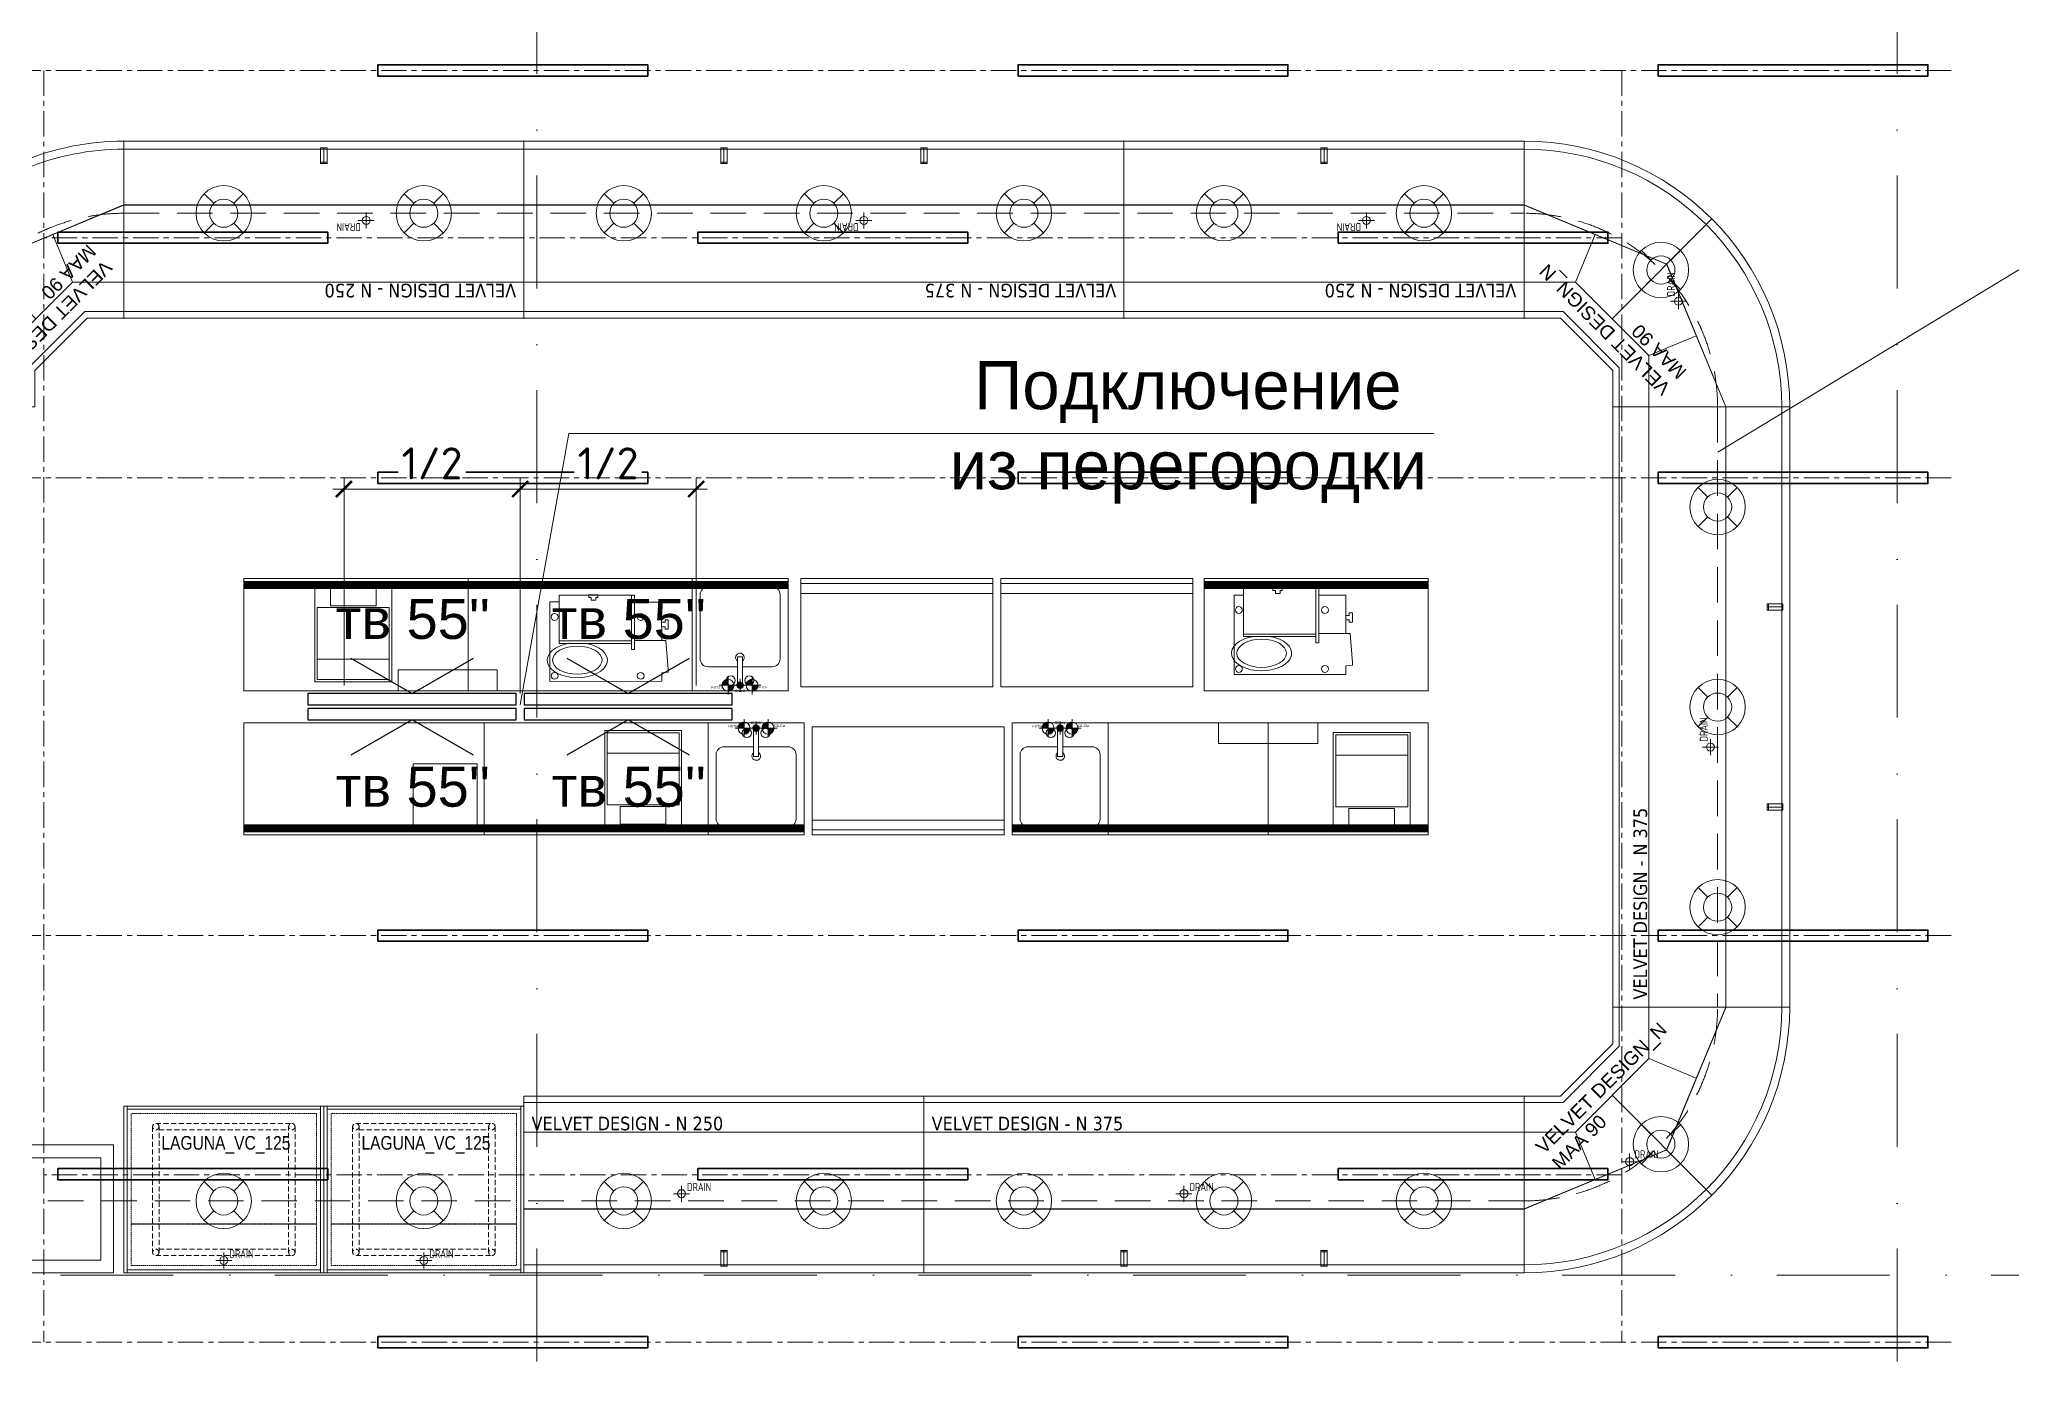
# Model space of a CAD drawing. Header units: millimetres. Extents: x -164867 to 807677, y -316775 to 513985.
# Drawn here: x 260930 to 273254, y 482922 to 491181 of the extents above; entities that cross this region are included whole.
import ezdxf
from ezdxf.enums import TextEntityAlignment as Align

# ---------------------------------------------------------------- set-up
doc = ezdxf.new("R2010")
doc.units = ezdxf.units.MM
for name, pattern in [('CENTER', [50.8, 31.75, -6.35, 6.35, -6.35]), ('CENTER2', [28.575, 19.05, -3.175, 3.175, -3.175]), ('DASHED2', [9.525, 6.35, -3.175]), ('EVENDASH', [0.25, 0.125, -0.125]), ('HIDDEN2', [4.7625, 3.175, -1.5875]), ('А_Штрихпунктирная', [1340.555525, 705.555534, -352.777767, 0, -282.222223])]:
    doc.linetypes.add(name, pattern=pattern)
doc.layers.get('Defpoints').update_dxf_attribs({"color": 140})
for name, color, linetype, lineweight in [('00_asys', 7, 'CENTER2', 13), ('Details', 7, 'Continuous', 20), ('EL LOTKI', 202, 'Continuous', 18), ('Freezing', 5, 'Continuous', 30), ('INT_2_Sviesa_SAB_BURBULAI', 1, 'Continuous', 18), ('INT_2_Sviesa_SAB_LED JUOSTOS', 1, 'Continuous', 18), ('INT_2_Sviesa_SAB_MEDINES LUBOS', 1, 'Continuous', 35), ('INT_2_Sviesa_SAB_PROZEKTORIAI', 1, 'Continuous', 18), ('INT_TV', 5, 'Continuous', 13), ('Santechnika', 122, 'Continuous', 0), ('TECHNO', 7, 'Continuous', 15)]:
    doc.layers.add(name, color=color, linetype=linetype, lineweight=lineweight)
for name, color, linetype in [('Annotation', 5, 'Continuous'), ('elux3d-200-3d', 1, 'Continuous'), ('elux3d-hidden-3D', 4, 'Continuous')]:
    doc.layers.add(name, color=color, linetype=linetype)
doc.styles.add('ISOCPEUR', font='isocpeur.ttf')
doc.styles.add('Main_style', font='isocpeur.ttf', dxfattribs={"width": 0.8})
doc.styles.add('RomanS', font='romans.shx')
doc.styles.get("Standard").update_dxf_attribs({"font": 'arial.ttf'})
doc.styles.add('стиль1', font='arial.ttf')
doc.dimstyles.new('SAB_int_100', dxfattribs={"dimtxt": 200, "dimasz": 100, "dimexe": 70, "dimexo": 70, "dimgap": 60, "dimtad": 1, "dimdec": 1, "dimrnd": 5, "dimtxsty": 'ISOCPEUR', "dimblk": 'ARCHTICK', "dimcen": 20, "dimdle": 70, "dimadec": 0, "dimazin": 0, "dimtfac": 1, "dimtdec": 1, "dimtmove": 1, "dimatfit": 2, "dimfxl": 1, "dimtfill": 1, "dimarcsym": 0})

# ---------------------------------------------------------------- blocks, each defined once
blk = doc.blocks.new('98_мойка- тумба')
at = {"layer": 'Details', "lineweight": 0}
for p, q in [((32519, 13700), (33119, 13700)), ((32519, 13700), (33119, 13700)), ((32519, 13000), (32519, 13700)), ((33119, 13700), (33119, 13000)), ((32835, 13666), (32803, 13666)), ((32803, 13666), (32803, 13489)), ((32835, 13489), (32835, 13666)), ((32569, 13100), (32569, 13500)), ((32619, 13550), (32803, 13550)), ((32803, 13489), (32835, 13489)), ((32835, 13550), (33019, 13550)), ((33069, 13500), (33069, 13100)), ((33119, 13000), (32519, 13000)), ((33019, 13050), (32619, 13050))]:
    blk.add_line(p, q, dxfattribs=at)
for centre, start, end in [((32619, 13500), 90, 180), ((33019, 13500), 0, 90), ((32619, 13100), 180, 270), ((33019, 13100), 270, 0)]:
    blk.add_arc(centre, 50, start, end, dxfattribs=at)
for centre, major_axis, start_param, end_param in [((32761, 13636), (20.3, 20.3), 4.712389, 10.995574), ((32878, 13636), (20.3, 20.3), 4.712389, 10.995574), ((32820, 13492), (18.9, 18.9), 1.474931, 6.485096)]:
    blk.add_ellipse(centre, major_axis=major_axis, ratio=1, start_param=start_param, end_param=end_param, dxfattribs=at)
at = {"layer": 'Santechnika', "color": 1, "lineweight": 0}
for p, q in [((32707, 13668), (32743, 13704)), ((32707, 13672), (32739, 13703)), ((32708, 13676), (32734, 13703)), ((32709, 13666), (32744, 13702)), ((32710, 13682), (32729, 13701)), ((32712, 13666), (32744, 13698)), ((32716, 13666), (32744, 13695)), ((32719, 13666), (32744, 13691)), ((32723, 13666), (32744, 13688)), ((32726, 13666), (32744, 13684)), ((32730, 13666), (32744, 13680)), ((32744, 13723), (32744, 13610)), ((32688, 13666), (32800, 13666)), ((32734, 13666), (32744, 13677)), ((32737, 13666), (32744, 13673)), ((32741, 13666), (32744, 13670)), ((32744, 13631), (32780, 13666)), ((32744, 13634), (32776, 13666)), ((32744, 13638), (32772, 13666)), ((32744, 13642), (32769, 13666)), ((32744, 13645), (32765, 13666)), ((32744, 13649), (32762, 13666)), ((32744, 13652), (32758, 13666)), ((32744, 13656), (32755, 13666)), ((32744, 13659), (32751, 13666)), ((32744, 13663), (32748, 13666)), ((32746, 13629), (32782, 13665)), ((32749, 13629), (32781, 13661)), ((32754, 13630), (32780, 13657)), ((32759, 13632), (32778, 13651))]:
    blk.add_line(p, q, dxfattribs=at)
at = {"layer": 'Santechnika', "color": 251, "lineweight": 0}
for p, q in [((32799, 13663), (32823, 13686)), ((32799, 13663), (32823, 13686)), ((32799, 13663), (32822, 13686)), ((32799, 13663), (32822, 13686)), ((32799, 13663), (32822, 13686)), ((32799, 13664), (32822, 13686)), ((32799, 13664), (32822, 13686)), ((32799, 13664), (32821, 13686)), ((32799, 13664), (32821, 13686)), ((32799, 13664), (32821, 13686)), ((32799, 13665), (32821, 13686)), ((32799, 13665), (32821, 13686)), ((32799, 13665), (32820, 13686)), ((32799, 13665), (32820, 13686)), ((32799, 13666), (32820, 13686)), ((32799, 13666), (32820, 13686)), ((32799, 13666), (32820, 13686)), ((32799, 13666), (32819, 13686)), ((32799, 13666), (32819, 13686)), ((32799, 13667), (32819, 13686)), ((32799, 13667), (32819, 13686)), ((32799, 13667), (32818, 13686)), ((32799, 13667), (32818, 13686)), ((32799, 13668), (32818, 13686)), ((32799, 13668), (32818, 13686)), ((32799, 13668), (32817, 13686)), ((32799, 13668), (32817, 13686)), ((32799, 13669), (32817, 13686)), ((32799, 13669), (32817, 13686)), ((32799, 13669), (32816, 13686)), ((32799, 13669), (32816, 13686)), ((32799, 13670), (32816, 13686)), ((32799, 13670), (32816, 13686)), ((32800, 13661), (32825, 13686)), ((32800, 13661), (32825, 13686)), ((32800, 13661), (32824, 13686)), ((32800, 13661), (32824, 13686)), ((32800, 13661), (32824, 13686)), ((32800, 13662), (32824, 13686)), ((32800, 13662), (32824, 13686)), ((32800, 13662), (32824, 13686)), ((32800, 13662), (32823, 13686)), ((32800, 13662), (32823, 13686)), ((32800, 13662), (32823, 13686)), ((32800, 13670), (32815, 13686)), ((32800, 13670), (32815, 13686)), ((32800, 13671), (32815, 13686)), ((32800, 13671), (32814, 13686)), ((32800, 13671), (32814, 13686)), ((32800, 13672), (32814, 13686)), ((32800, 13672), (32814, 13686)), ((32800, 13659), (32826, 13685)), ((32800, 13659), (32826, 13685)), ((32800, 13659), (32826, 13685)), ((32800, 13660), (32826, 13685)), ((32800, 13660), (32826, 13685)), ((32800, 13660), (32825, 13685)), ((32800, 13660), (32825, 13685)), ((32800, 13660), (32825, 13685)), ((32800, 13661), (32825, 13685)), ((32800, 13672), (32813, 13685)), ((32800, 13673), (32813, 13685)), ((32800, 13673), (32813, 13685)), ((32800, 13673), (32812, 13685)), ((32801, 13658), (32827, 13685)), ((32801, 13658), (32827, 13685)), ((32801, 13658), (32827, 13685)), ((32801, 13659), (32827, 13685)), ((32801, 13659), (32827, 13685)), ((32801, 13659), (32827, 13685)), ((32801, 13659), (32826, 13685)), ((32801, 13674), (32812, 13685)), ((32801, 13674), (32811, 13685)), ((32801, 13674), (32811, 13685)), ((32801, 13657), (32828, 13684)), ((32801, 13657), (32828, 13684)), ((32801, 13657), (32828, 13684)), ((32801, 13657), (32828, 13684)), ((32801, 13658), (32828, 13684)), ((32801, 13658), (32828, 13684)), ((32801, 13658), (32828, 13684)), ((32801, 13675), (32811, 13684)), ((32801, 13675), (32810, 13684)), ((32801, 13676), (32810, 13684)), ((32802, 13656), (32829, 13684)), ((32802, 13656), (32829, 13684)), ((32802, 13656), (32829, 13684)), ((32802, 13657), (32829, 13684)), ((32802, 13657), (32829, 13684)), ((32802, 13657), (32829, 13684)), ((32802, 13676), (32809, 13684)), ((32802, 13655), (32830, 13683)), ((32802, 13655), (32830, 13683)), ((32802, 13656), (32830, 13683)), ((32802, 13656), (32830, 13683)), ((32802, 13656), (32830, 13683)), ((32802, 13656), (32829, 13683)), ((32802, 13677), (32809, 13683)), ((32802, 13677), (32808, 13683)), ((32803, 13655), (32831, 13683)), ((32803, 13655), (32831, 13683)), ((32803, 13655), (32831, 13683)), ((32803, 13655), (32830, 13683)), ((32803, 13655), (32830, 13683)), ((32803, 13678), (32807, 13683)), ((32803, 13654), (32832, 13682)), ((32803, 13654), (32831, 13682)), ((32803, 13654), (32831, 13682)), ((32803, 13654), (32831, 13682)), ((32803, 13654), (32831, 13682)), ((32803, 13655), (32831, 13682)), ((32804, 13653), (32832, 13682)), ((32804, 13654), (32832, 13682)), ((32804, 13654), (32832, 13682)), ((32804, 13654), (32832, 13682)), ((32804, 13679), (32806, 13682)), ((32804, 13653), (32833, 13681)), ((32804, 13653), (32833, 13681)), ((32804, 13653), (32832, 13681)), ((32804, 13653), (32832, 13681)), ((32804, 13653), (32832, 13681)), ((32805, 13652), (32833, 13681)), ((32805, 13652), (32833, 13681)), ((32805, 13653), (32833, 13681)), ((32805, 13653), (32833, 13681)), ((32805, 13652), (32833, 13680)), ((32805, 13652), (32833, 13680)), ((32805, 13652), (32833, 13680)), ((32805, 13652), (32834, 13680)), ((32805, 13652), (32834, 13680)), ((32806, 13652), (32834, 13680)), ((32806, 13652), (32834, 13680)), ((32806, 13651), (32834, 13680)), ((32806, 13651), (32834, 13680)), ((32806, 13651), (32834, 13679)), ((32806, 13651), (32834, 13679)), ((32819, 13706), (32819, 13626)), ((32779, 13666), (32859, 13666)), ((32806, 13651), (32834, 13679)), ((32806, 13651), (32835, 13679)), ((32806, 13651), (32835, 13679)), ((32807, 13651), (32835, 13679)), ((32807, 13651), (32835, 13679)), ((32807, 13651), (32835, 13679)), ((32807, 13650), (32835, 13678)), ((32807, 13650), (32835, 13678)), ((32807, 13650), (32835, 13678)), ((32807, 13650), (32835, 13678)), ((32808, 13650), (32835, 13678)), ((32808, 13650), (32836, 13678)), ((32808, 13650), (32836, 13678)), ((32808, 13650), (32836, 13678)), ((32808, 13650), (32836, 13677)), ((32808, 13650), (32836, 13677)), ((32808, 13650), (32836, 13677)), ((32808, 13649), (32836, 13677)), ((32809, 13649), (32836, 13677)), ((32809, 13649), (32836, 13677)), ((32809, 13649), (32836, 13677)), ((32809, 13649), (32836, 13676)), ((32809, 13649), (32836, 13676)), ((32809, 13649), (32837, 13676)), ((32809, 13649), (32837, 13676)), ((32810, 13649), (32837, 13676)), ((32810, 13649), (32837, 13676)), ((32810, 13649), (32837, 13676)), ((32810, 13649), (32837, 13675)), ((32810, 13648), (32837, 13675)), ((32810, 13648), (32837, 13675)), ((32810, 13648), (32837, 13675)), ((32811, 13648), (32837, 13675)), ((32811, 13648), (32837, 13675)), ((32811, 13648), (32837, 13675)), ((32811, 13648), (32837, 13674)), ((32811, 13648), (32838, 13674)), ((32811, 13648), (32838, 13674)), ((32812, 13648), (32838, 13674)), ((32812, 13648), (32838, 13674)), ((32812, 13648), (32838, 13674)), ((32812, 13648), (32838, 13673)), ((32812, 13648), (32838, 13673)), ((32812, 13647), (32838, 13673)), ((32813, 13647), (32838, 13673)), ((32813, 13647), (32838, 13673)), ((32813, 13647), (32838, 13673)), ((32813, 13647), (32838, 13672)), ((32813, 13647), (32838, 13672)), ((32813, 13647), (32838, 13672)), ((32814, 13647), (32838, 13672)), ((32814, 13647), (32838, 13672)), ((32814, 13647), (32838, 13672)), ((32814, 13647), (32838, 13671)), ((32814, 13647), (32839, 13671)), ((32814, 13647), (32839, 13671)), ((32815, 13647), (32839, 13671)), ((32815, 13647), (32839, 13671)), ((32815, 13647), (32839, 13670)), ((32815, 13647), (32839, 13670)), ((32815, 13647), (32839, 13670)), ((32816, 13647), (32839, 13670)), ((32816, 13647), (32839, 13670)), ((32816, 13647), (32839, 13670)), ((32816, 13647), (32839, 13669)), ((32816, 13647), (32839, 13669)), ((32817, 13646), (32839, 13669)), ((32817, 13646), (32839, 13669)), ((32817, 13646), (32839, 13669)), ((32817, 13646), (32839, 13668)), ((32817, 13646), (32839, 13668)), ((32818, 13646), (32839, 13668)), ((32818, 13646), (32839, 13668)), ((32818, 13646), (32839, 13668)), ((32818, 13646), (32839, 13667)), ((32818, 13646), (32839, 13667)), ((32819, 13646), (32839, 13667)), ((32819, 13646), (32839, 13667)), ((32819, 13646), (32839, 13666)), ((32819, 13646), (32839, 13666)), ((32819, 13646), (32839, 13666)), ((32820, 13646), (32839, 13666)), ((32820, 13646), (32839, 13666)), ((32820, 13646), (32839, 13665)), ((32820, 13646), (32839, 13665)), ((32821, 13646), (32839, 13665)), ((32821, 13646), (32839, 13665)), ((32821, 13646), (32839, 13664)), ((32821, 13646), (32839, 13664)), ((32822, 13646), (32839, 13664)), ((32822, 13647), (32839, 13664)), ((32822, 13647), (32839, 13663)), ((32822, 13647), (32839, 13663)), ((32823, 13647), (32839, 13663)), ((32823, 13647), (32839, 13662)), ((32823, 13647), (32839, 13662)), ((32824, 13647), (32839, 13662)), ((32824, 13647), (32839, 13662)), ((32824, 13647), (32839, 13661)), ((32824, 13647), (32838, 13661)), ((32825, 13647), (32838, 13661)), ((32825, 13647), (32838, 13660)), ((32825, 13647), (32838, 13660)), ((32826, 13647), (32838, 13660)), ((32826, 13648), (32838, 13659)), ((32827, 13648), (32838, 13659)), ((32827, 13648), (32838, 13659)), ((32827, 13648), (32837, 13658)), ((32828, 13648), (32837, 13658)), ((32828, 13648), (32837, 13657)), ((32829, 13649), (32837, 13657)), ((32829, 13649), (32837, 13656)), ((32830, 13649), (32836, 13656)), ((32830, 13650), (32836, 13655)), ((32831, 13650), (32835, 13654))]:
    blk.add_line(p, q, dxfattribs=at)
at = {"layer": 'Santechnika', "color": 5, "lineweight": 0}
for p, q in [((32857, 13668), (32893, 13704)), ((32857, 13672), (32889, 13703)), ((32858, 13676), (32884, 13703)), ((32859, 13666), (32894, 13702)), ((32860, 13682), (32879, 13701)), ((32862, 13666), (32894, 13698)), ((32866, 13666), (32894, 13695)), ((32869, 13666), (32894, 13691)), ((32873, 13666), (32894, 13688)), ((32876, 13666), (32894, 13684)), ((32880, 13666), (32894, 13680)), ((32894, 13723), (32894, 13610)), ((32838, 13666), (32950, 13666)), ((32884, 13666), (32894, 13677)), ((32887, 13666), (32894, 13673)), ((32891, 13666), (32894, 13670)), ((32894, 13631), (32930, 13666)), ((32894, 13634), (32926, 13666)), ((32894, 13638), (32922, 13666)), ((32894, 13642), (32919, 13666)), ((32894, 13645), (32915, 13666)), ((32894, 13649), (32912, 13666)), ((32894, 13652), (32908, 13666)), ((32894, 13656), (32905, 13666)), ((32894, 13659), (32901, 13666)), ((32894, 13663), (32898, 13666)), ((32896, 13629), (32932, 13665)), ((32899, 13629), (32931, 13661)), ((32904, 13630), (32930, 13657)), ((32909, 13632), (32928, 13651))]:
    blk.add_line(p, q, dxfattribs=at)
at = {"layer": 'Santechnika', "color": 1, "lineweight": 0}
blk.add_circle((32744, 13666), 37.5, dxfattribs=at)
at = {"layer": 'Santechnika', "color": 5, "lineweight": 0}
blk.add_circle((32894, 13666), 37.5, dxfattribs=at)
at = {"layer": 'Santechnika', "color": 251, "lineweight": 0}
blk.add_ellipse((32819, 13666), major_axis=(14.1, 14.1), ratio=1, start_param=5.497787, end_param=11.780972, dxfattribs=at)
at = {"layer": 'Santechnika', "color": 1, "lineweight": 0, "style": 'RomanS'}
blk.add_text('HOTW', height=15, dxfattribs=at).set_placement((32646, 13671))
at = {"layer": 'Santechnika', "color": 251, "lineweight": 0, "style": 'RomanS'}
blk.add_text('DRAIN', height=15, dxfattribs=at).set_placement((32788, 13693))
at = {"layer": 'Santechnika', "color": 5, "lineweight": 0, "style": 'RomanS'}
blk.add_text('COLDW', height=15, dxfattribs=at).set_placement((32931, 13673))
blk = doc.blocks.new('1-floor_Tehnology_2011-07-12$0$kaupiklis')
at = {"lineweight": 0, "ltscale": 200}
for p, q in [((282270, 543152), (281595, 543152)), ((281595, 543152), (281595, 541952)), ((281626, 541952), (281626, 543152)), ((281687, 543152), (281687, 541952)), ((282270, 541952), (282270, 543152)), ((281595, 541952), (282270, 541952)), ((282270, 541952), (281595, 541952))]:
    blk.add_line(p, q, dxfattribs=at)
blk = doc.blocks.new('36__горячий стол NW-460')
at = {"transparency": 33554669}
blk.add_lwpolyline([(4267, 1012), (4267, 1012), (4267, 1612), (3787, 1612), (3787, 1012), (4267, 1012)], dxfattribs=at)
for points in [[(4252, 1597), (4252, 1469), (3802, 1469), (3802, 1597)], [(4252, 1469), (4252, 1147), (3802, 1147), (3802, 1469)], [(4169, 1137), (3884, 1137), (3884, 1027), (4169, 1027)]]:
    blk.add_lwpolyline(points, close=True, dxfattribs=at)
blk = doc.blocks.new('44__слайсер MIRRA 300 CE Prof')
at = {"transparency": 33554669}
for p, q in [((2447, 1969), (2488, 1973)), ((2488, 2026), (3187, 2027)), ((2488, 1973), (2488, 2026)), ((3187, 2027), (3187, 1943)), ((2447, 1952), (2447, 1969)), ((2462, 1771), (2447, 1952)), ((3187, 1940), (3187, 1530)), ((2488, 1771), (2462, 1771)), ((2488, 1771), (2659, 1771)), ((2488, 1612), (2488, 1771)), ((2658, 1487), (2658, 1828)), ((2658, 1828), (2677, 1828)), ((2677, 1828), (2677, 1487)), ((3129, 1789), (2677, 1789)), ((2677, 1774), (3129, 1774)), ((3129, 1487), (3129, 1789)), ((2447, 1642), (2447, 1700)), ((2447, 1700), (2467, 1700)), ((2467, 1642), (2447, 1642)), ((2467, 1700), (2467, 1686)), ((2467, 1686), (2486, 1686)), ((2486, 1657), (2467, 1657)), ((2467, 1657), (2467, 1642)), ((2488, 1531), (2488, 1612)), ((2658, 1531), (2488, 1531)), ((2658, 1487), (2658, 1531)), ((3129, 1487), (2658, 1487)), ((3129, 1487), (2658, 1487)), ((2886, 1486), (2886, 1502)), ((2886, 1502), (2900, 1502)), ((2944, 1486), (2886, 1486)), ((2900, 1502), (2900, 1520)), ((2900, 1520), (2929, 1520)), ((2929, 1520), (2929, 1502)), ((2929, 1502), (2944, 1502)), ((2944, 1502), (2944, 1486)), ((3187, 1530), (3129, 1530)), ((3129, 1530), (3129, 1487))]:
    blk.add_line(p, q, dxfattribs=at)
for centre in [(2619, 1992), (3157, 1992), (2619, 1624), (3157, 1624)]:
    blk.add_circle(centre, 21.3, dxfattribs=at)
blk.add_ellipse((3015, 1894), major_axis=(-188, 0), ratio=0.58205, start_param=1.842112, end_param=7.588457, dxfattribs=at)
blk.add_ellipse((3015, 1894), major_axis=(-155, 0), ratio=0.567117, dxfattribs=at)
at = {"layer": 'elux3d-200-3d', "lineweight": 0, "transparency": 33554669, "invisible_edges": 15}
blk.add_3dface([(3187, 2018, 973), (2923, 2018, 973), (2923, 2000, 1118), (3187, 2000, 1118)], dxfattribs=at)
at = {"layer": 'elux3d-hidden-3D', "lineweight": 0, "transparency": 33554669, "invisible_edges": 15}
for points in [[(3029, 1811, 1049), (3087, 1818, 1060), (3002, 2008, 1377), (2489, 1969, 1313)], [(3002, 1991, 1387), (3015, 1772, 1023), (2504, 1771, 1021), (2489, 1952, 1323)], [(3087, 1818, 1060), (3138, 1834, 1087), (3061, 2005, 1372), (3002, 2008, 1377)], [(3015, 1772, 1023), (3029, 1794, 1059), (3061, 1988, 1382), (3002, 1991, 1387)], [(3029, 1794, 1059), (3087, 1801, 1070), (3117, 1976, 1362), (3061, 1988, 1382)], [(3138, 1834, 1087), (3178, 1857, 1126), (3117, 1993, 1352), (3061, 2005, 1372)], [(3117, 1976, 1362), (3087, 1801, 1070), (3138, 1817, 1097), (3162, 1956, 1328)], [(3178, 1857, 1126), (3201, 1885, 1173), (3162, 1973, 1318), (3117, 1993, 1352)], [(3201, 1885, 1173), (3206, 1916, 1224), (3193, 1946, 1274), (3162, 1973, 1318)], [(2504, 1788, 1011), (3015, 1789, 1013), (3029, 1811, 1049), (2489, 1969, 1313)], [(3131, 1936, 1310), (3152, 1945, 1325), (3109, 1964, 1356), (3095, 1952, 1337)], [(3180, 1920, 1284), (3156, 1915, 1275), (3131, 1936, 1310), (3152, 1945, 1325)], [(3138, 1817, 1097), (3162, 1956, 1328), (3193, 1929, 1284), (3178, 1840, 1136)], [(3144, 1844, 1158), (3166, 1837, 1146), (3188, 1864, 1190), (3162, 1867, 1195)], [(3166, 1891, 1236), (3193, 1892, 1237), (3180, 1920, 1284), (3156, 1915, 1275)], [(3188, 1864, 1190), (3162, 1867, 1195), (3166, 1891, 1236), (3193, 1892, 1237)], [(3193, 1929, 1284), (3178, 1840, 1136), (3201, 1868, 1183), (3206, 1899, 1234)], [(2698, 1828, 1139), (2717, 1828, 1139), (2717, 1569, 1295), (2698, 1569, 1295)], [(2698, 1774, 1049), (3130, 1774, 1049), (3130, 1515, 1204), (2698, 1515, 1204)], [(2698, 1767, 1037), (3130, 1767, 1037), (3130, 1508, 1193), (2698, 1508, 1193)], [(3072, 1813, 1106), (3082, 1801, 1085), (3130, 1815, 1110), (3113, 1826, 1127)], [(3130, 1815, 1110), (3113, 1826, 1127), (3144, 1844, 1158), (3166, 1837, 1146)]]:
    blk.add_3dface(points, dxfattribs=at)
blk = doc.blocks.new('VELVET_DES.N_90')
at = {"color": 0, "linetype": 'Continuous', "lineweight": 0}
for p, q in [((0, 0), (228, 0)), ((0, -40), (244, -40)), ((0, -225), (321, -225))]:
    blk.add_line(p, q, dxfattribs=at)
for points in [[(0, -705), (891, -336), (1260, 555)], [(1, -707), (892, -337), (1262, 554)], [(555, 555), (1660, 555)], [(555, 555), (555, 327)], [(595, 555), (595, 311)], [(780, 555), (780, 234)], [(555, 327), (228, 0)], [(595, 311), (244, -40)], [(780, 234), (321, -225)], [(780, 234), (1076, 111)], [(0, 0), (0, -1105)], [(550, 5), (1174, -619)], [(321, -225), (444, -521)]]:
    blk.add_lwpolyline(points, dxfattribs=at)
for radius in [1660, 1610]:
    blk.add_arc((0, 555), radius, 270, 0, dxfattribs=at)
at = {"layer": 'Santechnika'}
for p, q in [((660, -360), (660, -460)), ((710, -410), (610, -410))]:
    blk.add_line(p, q, dxfattribs=at)
at = {"layer": 'Santechnika', "lineweight": 0}
blk.add_circle((660, -410), 25, dxfattribs=at)
at = {"layer": 'Annotation', "color": 1, "lineweight": 0, "insert": (65, -307), "char_height": 85, "width": 2008.13, "attachment_point": 1, "rotation": 45}
blk.add_mtext('VELVET DESIGN_N \\PMAA 90', dxfattribs=at)
at = {"layer": 'Santechnika', "lineweight": 0, "style": 'Main_style', "width": 0.8}
blk.add_text('DRAIN', height=50, dxfattribs=at).set_placement((766, -364), align=Align.MIDDLE)
blk = doc.blocks.new('VELVET_DES. N_375')
at = {"color": 0, "linetype": 'Continuous', "lineweight": 0}
for p, q in [((0, -40), (3750, -40)), ((0, -225), (3750, -225)), ((0, -705), (3750, -705)), ((0, -707), (3750, -707)), ((0, -1055), (3750, -1055))]:
    blk.add_line(p, q, dxfattribs=at)
for points in [[(0, 0), (3750, 0), (3750, -1105), (0, -1105)], [(1230, -965), (1250, -965), (1250, -973), (1230, -973)], [(1230, -973), (1250, -973), (1250, -1055), (1230, -1055)], [(1250, -965), (1270, -965), (1270, -973), (1250, -973)], [(1250, -973), (1270, -973), (1270, -1055), (1250, -1055)], [(2480, -965), (2500, -965), (2500, -973), (2480, -973)], [(2480, -973), (2500, -973), (2500, -1055), (2480, -1055)], [(2500, -965), (2520, -965), (2520, -973), (2500, -973)], [(2500, -973), (2520, -973), (2520, -1055), (2500, -1055)], [(1230, -1055), (1250, -1055), (1250, -1063), (1230, -1063)], [(1250, -1055), (1270, -1055), (1270, -1063), (1250, -1063)], [(2480, -1055), (2500, -1055), (2500, -1063), (2480, -1063)], [(2500, -1055), (2520, -1055), (2520, -1063), (2500, -1063)]]:
    blk.add_lwpolyline(points, close=True, dxfattribs=at)
at = {"layer": 'Santechnika', "lineweight": 0}
for p, q in [((1675, -610), (1575, -610)), ((1625, -560), (1625, -660))]:
    blk.add_line(p, q, dxfattribs=at)
blk.add_circle((1625, -610), 25, dxfattribs=at)
at = {"layer": 'Annotation', "color": 1, "lineweight": 0, "insert": (48, -129), "char_height": 85, "width": 2008.13, "attachment_point": 1}
blk.add_mtext('{\\fTahoma|b0|i0|c204|p34;VELVET DESIGN - N 375}', dxfattribs=at)
at = {"layer": 'Santechnika', "lineweight": 0, "style": 'Main_style', "width": 0.8}
blk.add_text('DRAIN', height=50, dxfattribs=at).set_placement((1735, -568), align=Align.MIDDLE)
blk = doc.blocks.new('VELVET_DES. N_250')
at = {"color": 0, "linetype": 'Continuous', "lineweight": 0}
for p, q in [((0, -40), (2500, -40)), ((0, -225), (2500, -225)), ((0, -705), (2500, -705)), ((0, -707), (2500, -707)), ((0, -1055), (2500, -1055))]:
    blk.add_line(p, q, dxfattribs=at)
for points in [[(0, 0), (2500, 0), (2500, -1105), (0, -1105)], [(1230, -965), (1250, -965), (1250, -973), (1230, -973)], [(1230, -973), (1250, -973), (1250, -1055), (1230, -1055)], [(1250, -965), (1270, -965), (1270, -973), (1250, -973)], [(1250, -973), (1270, -973), (1270, -1055), (1250, -1055)], [(1230, -1055), (1250, -1055), (1250, -1063), (1230, -1063)], [(1250, -1055), (1270, -1055), (1270, -1063), (1250, -1063)]]:
    blk.add_lwpolyline(points, close=True, dxfattribs=at)
at = {"layer": 'Santechnika', "lineweight": 0}
for p, q in [((1035, -610), (935, -610)), ((985, -560), (985, -660))]:
    blk.add_line(p, q, dxfattribs=at)
blk.add_circle((985, -610), 25, dxfattribs=at)
at = {"layer": 'Annotation', "color": 1, "lineweight": 0, "insert": (48, -129), "char_height": 85, "width": 2008.13, "attachment_point": 1}
blk.add_mtext('{\\fTahoma|b0|i0|c204|p34;VELVET DESIGN - N 250}', dxfattribs=at)
at = {"layer": 'Santechnika', "lineweight": 0, "style": 'Main_style', "width": 0.8}
blk.add_text('DRAIN', height=50, dxfattribs=at).set_placement((1095, -568), align=Align.MIDDLE)
blk = doc.blocks.new('LAGUNA_VC_125')
at = {"color": 0, "linetype": 'Continuous', "lineweight": 0}
for points in [[(0, 0), (1250, 0), (1250, -1042), (0, -1042)], [(20, 0), (0, 0), (0, -1042), (20, -1042)], [(20, 0), (20, -20), (1230, -20), (1230, 0)], [(1250, 0), (1230, 0), (1230, -1042), (1250, -1042)], [(20, -1022), (20, -1042), (1230, -1042), (1230, -1022)]]:
    blk.add_lwpolyline(points, close=True, dxfattribs=at)
at = {"linetype": 'DASHED2', "lineweight": 0, "ltscale": 0.02}
blk.add_lwpolyline([(46, -46), (1204, -46), (1204, -996), (46, -996)], close=True, dxfattribs=at)
at = {"color": 254, "linetype": 'DASHED2', "lineweight": 0, "ltscale": 5}
for points in [[(200, -108), (1050, -108)], [(180, -128), (180, -914)], [(220, -914), (220, -128)], [(220, -148), (1030, -148)], [(1030, -914), (1030, -128)], [(1070, -128), (1070, -914)], [(200, -934), (1050, -934)], [(220, -894), (1030, -894)]]:
    blk.add_lwpolyline(points, dxfattribs=at)
at = {"linetype": 'DASHED2', "lineweight": 0, "ltscale": 0.1}
for points in [[(50, -735), (1200, -735)], [(50, -737), (1200, -737)]]:
    blk.add_lwpolyline(points, dxfattribs=at)
at = {"color": 254, "linetype": 'DASHED2', "lineweight": 0, "ltscale": 5}
for centre in [(200, -128), (1050, -128), (200, -914), (1050, -914)]:
    blk.add_circle(centre, 20, dxfattribs=at)
at = {"layer": 'Santechnika', "lineweight": 0}
for p, q in [((675, -964), (575, -964)), ((625, -914), (625, -1014))]:
    blk.add_line(p, q, dxfattribs=at)
blk.add_circle((625, -964), 25, dxfattribs=at)
at = {"layer": 'Annotation', "color": 1, "lineweight": 0, "insert": (235, -187), "char_height": 85, "width": 2008.13, "attachment_point": 1}
blk.add_mtext('{\\fTechnic|b0|i0|c2|p2;LAGUNA_VC_125}', dxfattribs=at)
at = {"layer": 'Santechnika', "lineweight": 0, "style": 'Main_style', "width": 0.8}
blk.add_text('DRAIN', height=50, dxfattribs=at).set_placement((735, -922), align=Align.MIDDLE)
blk = doc.blocks.new('TECHNOLOGIJA Garmatnaya')
at = {"layer": 'TECHNO', "transparency": 33554687, "flags": 128}
for points in [[(16570, 29850), (15170, 29850), (15170, 29150), (16570, 29150)], [(17970, 29850), (16570, 29850), (16570, 29150), (17970, 29150)], [(22570, 29850), (21170, 29850), (21170, 29150), (22570, 29150)], [(15170, 28250), (16670, 28250), (16670, 28950), (15170, 28950)], [(16670, 28250), (18070, 28250), (18070, 28950), (16670, 28950)], [(20570, 28250), (21570, 28250), (21570, 28950), (20570, 28950)], [(21570, 28250), (22570, 28250), (22570, 28950), (21570, 28950)]]:
    blk.add_lwpolyline(points, close=True, dxfattribs=at)
at = {"layer": 'TECHNO', "transparency": 33554687}
for points in [[(16133, 29150), (16753, 29150), (16753, 29280), (16133, 29280), (16133, 29150)], [(21260, 28820), (21880, 28820), (21880, 28950), (21260, 28950), (21260, 28820)]]:
    blk.add_lwpolyline(points, dxfattribs=at)
for points in [[(16628, 28694), (16628, 28294), (16228, 28294), (16228, 28694)], [(14355, 26313), (12756, 26313), (12756, 25513), (14355, 25513)], [(14275, 26233), (12836, 26233), (12836, 25593), (14275, 25593)]]:
    blk.add_lwpolyline(points, close=True, dxfattribs=at)
at = {"layer": 'Freezing', "transparency": 33554669}
for p, xscale, rotation in [((561802, 311445), -1.00000000000001, 90), ((563052, 311445), -1.00000000000001, 90), ((-523232, -253345), -1, 270)]:
    blk.add_blockref('1-floor_Tehnology_2011-07-12$0$kaupiklis', p, dxfattribs=dict(at, xscale=xscale, rotation=rotation))
at = {"layer": 'TECHNO', "transparency": 33554687}
for name, p, rotation in [('VELVET_DES.N_90', (14419, 31478), 180), ('VELVET_DES. N_250', (16919, 31478), 180), ('VELVET_DES. N_375', (20669, 31478), 180), ('VELVET_DES. N_250', (23169, 31478), 180), ('VELVET_DES.N_90', (23724, 30923), 90), ('VELVET_DES. N_375', (23724, 27173), 90), ('98_мойка- тумба', (51089, 42850), 180), ('36__горячий стол NW-460', (19880, 30817), 180.0000128199448), ('44__слайсер MIRRA 300 CE Prof', (20268, 31235), 180.002557785783), ('44__слайсер MIRRA 300 CE Prof', (24544, 31278), 180.002557785783), ('36__горячий стол NW-460', (13637, 27290), 1.281994484207429e-05), ('36__горячий стол NW-460', (18190, 27278), 1.281994484207429e-05)]:
    blk.add_blockref(name, p, dxfattribs=dict(at, rotation=rotation))
for name, p in [('98_мойка- тумба', (-14449, 15250)), ('98_мойка- тумба', (-12549, 15250)), ('VELVET_DES.N_90', (23169, 26618)), ('LAGUNA_VC_125', (14419, 26555)), ('LAGUNA_VC_125', (15669, 26555)), ('VELVET_DES. N_250', (16919, 26618)), ('VELVET_DES. N_375', (19419, 26618))]:
    blk.add_blockref(name, p, dxfattribs=at)
blk = doc.blocks.new('Sviestuvas BURBULAS')
at = {"lineweight": 5, "transparency": 33554687}
for p, q in [((-122, 122), (-62, 62)), ((122, 122), (62, 62)), ((-62, -62), (-122, -122)), ((62, -62), (122, -122))]:
    blk.add_line(p, q, dxfattribs=at)
at = {"transparency": 33554687}
blk.add_circle((0, 0), 173, dxfattribs=at)
at = {"lineweight": 5, "transparency": 33554687}
blk.add_circle((0, 0), 87.9, dxfattribs=at)
blk = doc.blocks.new('*U286')
at = {"layer": 'INT_2_Sviesa_SAB_BURBULAI', "lineweight": 5, "transparency": 33554687}
blk.add_blockref('Sviestuvas BURBULAS', (0, 0), dxfattribs=at)
blk = doc.blocks.new('*U289')
at = {"layer": 'INT_2_Sviesa_SAB_BURBULAI', "color": 0, "transparency": 16777216}
blk.add_blockref('*U286', (0, 0), dxfattribs=at)
blk = doc.blocks.new('SVIESTUVAI BURBULAI Garmatnaya')
at = {"layer": 'INT_2_Sviesa_SAB_BURBULAI', "linetype": 'HIDDEN2', "lineweight": 13, "ltscale": 70, "transparency": 33554687}
blk.add_lwpolyline([(13208.6, 29672.7), (13208.6, 30922.7, -0.4142136), (14418.6, 32132.7), (23168.6, 32132.7, -0.4142136), (24378.6, 30922.7), (24378.6, 27172.7, -0.4142136), (23168.6, 25962.7), (13208.6, 25962.7), (13208.6, 27912.5)], format="xyb", dxfattribs=at)
at = {"color": 0, "linetype": 'ByBlock', "lineweight": -2, "transparency": 16777216, "xscale": -1.000000000000001, "rotation": 90}
for p in [(15043.6, 32132.7), (16293.6, 32132.7), (17543.6, 32132.7), (18793.6, 32132.7), (20043.6, 32132.7), (21293.6, 32132.7), (22543.6, 32132.7), (24024.2, 26317.1)]:
    blk.add_blockref('*U289', p, dxfattribs=at)
at = {"color": 0, "linetype": 'ByBlock', "lineweight": -2, "transparency": 16777216, "rotation": 90}
for p in [(24024.2, 31778.3), (24378.6, 30297.7), (24378.6, 29047.7), (24378.6, 27797.7), (15043.6, 25962.7), (16293.6, 25962.7), (17543.6, 25962.7), (18793.6, 25962.7), (20043.6, 25962.7), (21293.6, 25962.7), (22543.6, 25962.7)]:
    blk.add_blockref('*U289', p, dxfattribs=at)
blk = doc.blocks.new('LED Garmatnaya')
at = {"layer": 'INT_2_Sviesa_SAB_LED JUOSTOS', "linetype": 'EVENDASH', "ltscale": 400, "transparency": 33554687, "const_width": 50}
for points in [[(15170, 29810), (18570, 29810)], [(21170, 29810), (22570, 29810)], [(15170, 28290), (18670, 28290)], [(19970, 28290), (22570, 28290)]]:
    blk.add_lwpolyline(points, dxfattribs=at)
blk = doc.blocks.new('PROZEKTORIAI Garmatnaya')
at = {"layer": 'INT_2_Sviesa_SAB_PROZEKTORIAI', "ltscale": 80, "transparency": 33554687}
blk.add_lwpolyline([(27804, 32714), (24379, 30641)], dxfattribs=at)
blk = doc.blocks.new('L 1686')
at = {"transparency": 33554687}
blk.add_lwpolyline([(1994128, -1660861), (1994198, -1660861), (1994198, -1662547), (1994128, -1662547)], close=True, dxfattribs=at)
blk = doc.blocks.new('SVIESTUVAI Garmatnaya')
at = {"layer": 'INT_2_Sviesa_SAB_MEDINES LUBOS', "transparency": 33554687, "rotation": 90}
for p in [(-1644854, -1961138), (-1640854, -1961138), (-1636854, -1961138), (-1646854, -1962183), (-1642854, -1962183), (-1638854, -1962183), (-1644854, -1963683), (-1640854, -1963683), (-1636854, -1963683), (-1644854, -1966543), (-1640854, -1966543), (-1636854, -1966543), (-1646854, -1968033), (-1642854, -1968033), (-1638854, -1968033), (-1644854, -1969083), (-1640854, -1969083), (-1636854, -1969083)]:
    blk.add_blockref('L 1686', p, dxfattribs=at)
blk = doc.blocks.new('_ArchTick')
at = {"color": 0, "linetype": 'ByBlock', "const_width": 0.15}
blk.add_lwpolyline([(-0.5, -0.5), (0.5, 0.5)], dxfattribs=at)
blk = doc.blocks.new('*D407')
at = {"layer": 'Defpoints', "color": 0, "transparency": 16777216}
for p in [(16895, 30410), (15795, 29113), (16895, 29062)]:
    blk.add_point(p, dxfattribs=at)
at = {"layer": 'INT_TV', "color": 0, "lineweight": -2, "transparency": 16777216}
for p, q in [((15795, 29183), (15795, 30480)), ((16895, 29132), (16895, 30480)), ((15725, 30410), (16965, 30410))]:
    blk.add_line(p, q, dxfattribs=at)
at = {"layer": 'INT_TV', "color": 0, "lineweight": -2, "transparency": 16777216, "xscale": 100, "yscale": 100, "zscale": 100, "rotation": 180}
blk.add_blockref('_ArchTick', (15795, 30410), dxfattribs=at)
at = {"layer": 'INT_TV', "color": 0, "lineweight": -2, "transparency": 16777216, "xscale": 100, "yscale": 100, "zscale": 100}
blk.add_blockref('_ArchTick', (16895, 30410), dxfattribs=at)
at = {"layer": 'INT_TV', "color": 0, "transparency": 16777216, "insert": (16345, 30570), "char_height": 200, "attachment_point": 5, "style": 'ISOCPEUR', "bg_fill": 3, "box_fill_scale": 1.1, "bg_fill_color": 256, "bg_fill_true_color": 13158600, "bg_fill_transparency": 0}
blk.add_mtext('1/2', dxfattribs=at)
blk = doc.blocks.new('*D408')
at = {"layer": 'Defpoints', "color": 0, "transparency": 16777216}
for p in [(16895, 30410), (17995, 29113), (16895, 29062)]:
    blk.add_point(p, dxfattribs=at)
at = {"layer": 'INT_TV', "color": 0, "lineweight": -2, "transparency": 16777216}
for p, q in [((16895, 29132), (16895, 30480)), ((17995, 29183), (17995, 30480)), ((18065, 30410), (16825, 30410))]:
    blk.add_line(p, q, dxfattribs=at)
at = {"layer": 'INT_TV', "color": 0, "lineweight": -2, "transparency": 16777216, "xscale": 100, "yscale": 100, "zscale": 100, "rotation": 180}
blk.add_blockref('_ArchTick', (16895, 30410), dxfattribs=at)
at = {"layer": 'INT_TV', "color": 0, "lineweight": -2, "transparency": 16777216, "xscale": 100, "yscale": 100, "zscale": 100}
blk.add_blockref('_ArchTick', (17995, 30410), dxfattribs=at)
at = {"layer": 'INT_TV', "color": 0, "transparency": 16777216, "insert": (17445, 30570), "char_height": 200, "attachment_point": 5, "style": 'ISOCPEUR', "bg_fill": 3, "box_fill_scale": 1.1, "bg_fill_color": 256, "bg_fill_true_color": 13158600, "bg_fill_transparency": 0}
blk.add_mtext('1/2', dxfattribs=at)
blk = doc.blocks.new('OSI Garmatnaya')
at = {"layer": '00_asys', "linetype": 'А_Штрихпунктирная', "transparency": 33554687}
for points in [[(17000, 55159.77), (17000, -4664.1)], [(25500, 55159.77), (25500, -4664.1)], [(-6087.31, 25500), (59815.7, 25500)]]:
    blk.add_lwpolyline(points, dxfattribs=at)
blk = doc.blocks.new('EL LOTKI Garmatnaya')
at = {"layer": 'EL LOTKI', "linetype": 'CENTER', "ltscale": 5, "transparency": 33554687}
for points in [[(25837.5, 33025), (11862.5, 33025)], [(13920, 33025), (13920, 25080)], [(23780, 33025), (23780, 25080)], [(23780, 31980), (13920, 31980)], [(25837.5, 30480), (11862.5, 30480)], [(25837.5, 27620), (11862.5, 27620)], [(23780, 26125), (13920, 26125)], [(25837.5, 25080), (11862.5, 25080)]]:
    blk.add_lwpolyline(points, dxfattribs=at)
blk = doc.blocks.new('TV Garmatnaya')
at = {"layer": 'INT_TV', "lineweight": 30, "transparency": 33554669}
for points in [[(15836.74, 29353.24), (16220, 29131.97), (16603.26, 29353.24)], [(15570, 29061.97), (16870, 29061.97), (16870, 29131.97), (15570, 29131.97), (15570, 29061.97)], [(16870, 29038.03), (15570, 29038.03), (15570, 28968.03), (16870, 28968.03), (16870, 29038.03)], [(16603.26, 28746.76), (16220, 28968.03), (15836.74, 28746.76)], [(17953.26, 28746.76), (17570, 28968.03), (17186.74, 28746.76)]]:
    blk.add_lwpolyline(points, dxfattribs=at)
at = {"layer": 'INT_TV', "transparency": 33554687, "style": 'стиль1'}
for s, insert, char_height, width, attachment_point in [('\\pi1837.99087;Подключение \\P\\pi1684.71666;из перегородки', (17894.59, 30318.11), 300, 6296.9913, 7), ("тв 55''", (15743.79, 28675.48), 250, 3420.5286, 1), ("тв 55''", (17093.79, 28675.48), 250, 3420.5286, 1)]:
    blk.add_mtext(s, dxfattribs=dict(at, insert=insert, char_height=char_height, width=width, attachment_point=attachment_point))
at = {"layer": 'INT_TV', "transparency": 33554687}
dim = blk.add_linear_dim(base=(16895, 30409.73), p1=(15795, 29112.5), p2=(16895, 29061.97), text='1/2', dimstyle='SAB_int_100', dxfattribs=at)
dim.commit()
dim.dimension.update_dxf_attribs({"geometry": '*D407', "text_midpoint": (16345, 30569.73)})
at = {"layer": 'INT_TV', "transparency": 33554687, "insert": (15743.79, 29723.54), "char_height": 250, "width": 3420.5286, "attachment_point": 1, "style": 'стиль1'}
blk.add_mtext("тв 55''", dxfattribs=at)
at = {"layer": 'INT_TV', "transparency": 33554687}
dim = blk.add_linear_dim(base=(16895, 30409.73), p1=(17995, 29112.5), p2=(16895, 29061.97), angle=180, text='1/2', dimstyle='SAB_int_100', dxfattribs=at)
dim.commit()
dim.dimension.update_dxf_attribs({"geometry": '*D408', "text_midpoint": (17445, 30569.73)})
blk.add_lwpolyline([(16895, 29061.97), (17199, 30757.43), (22605.97, 30757.43)], dxfattribs=at)
at = {"layer": 'INT_TV', "lineweight": 30, "transparency": 33554669}
for points in [[(17186.74, 29353.24), (17570, 29131.97), (17953.26, 29353.24)], [(16920, 29061.97), (18220, 29061.97), (18220, 29131.97), (16920, 29131.97), (16920, 29061.97)], [(18220, 29038.03), (16920, 29038.03), (16920, 28968.03), (18220, 28968.03), (18220, 29038.03)]]:
    blk.add_lwpolyline(points, dxfattribs=at)
at = {"layer": 'INT_TV', "transparency": 33554687, "insert": (17093.79, 29723.54), "char_height": 250, "width": 3420.5286, "attachment_point": 1, "style": 'стиль1'}
blk.add_mtext("тв 55''", dxfattribs=at)

msp = doc.modelspace()

# ---------------------------------------------------------------- block references
at = {"layer": 'INT_2_Sviesa_SAB_BURBULAI', "transparency": 33554687}
msp.add_blockref('SVIESTUVAI BURBULAI Garmatnaya', (247038.21, 457962.73), dxfattribs=at)
at = {"layer": 'TECHNO', "transparency": 33554687}
msp.add_blockref('TECHNOLOGIJA Garmatnaya', (247038.21, 457962.73), dxfattribs=at)

# ---------------------------------------------------------------- next in the draw order: block references
at = {"layer": 'INT_2_Sviesa_SAB_LED JUOSTOS', "transparency": 33554687}
msp.add_blockref('LED Garmatnaya', (247038.21, 457962.73), dxfattribs=at)

# ---------------------------------------------------------------- next in the draw order: block references
at = {"layer": 'INT_2_Sviesa_SAB_MEDINES LUBOS', "transparency": 33554687}
msp.add_blockref('SVIESTUVAI Garmatnaya', (247038.21, 457962.73), dxfattribs=at)
at = {"layer": 'INT_2_Sviesa_SAB_PROZEKTORIAI', "transparency": 33554687}
msp.add_blockref('PROZEKTORIAI Garmatnaya', (247038.21, 457962.73), dxfattribs=at)

# ---------------------------------------------------------------- next in the draw order: block references
at = {"layer": 'INT_TV', "transparency": 33554687}
msp.add_blockref('TV Garmatnaya', (247038.21, 457962.73), dxfattribs=at)

# ---------------------------------------------------------------- next in the draw order: block references
at = {"layer": '00_asys', "linetype": 'CENTER2', "lineweight": 25, "ltscale": 200, "transparency": 33554687}
msp.add_blockref('OSI Garmatnaya', (247038.21, 457962.73), dxfattribs=at)

# ---------------------------------------------------------------- next in the draw order: block references
at = {"layer": 'EL LOTKI', "transparency": 33554687}
msp.add_blockref('EL LOTKI Garmatnaya', (247038.21, 457962.73), dxfattribs=at)

doc.saveas('drawing.dxf')
